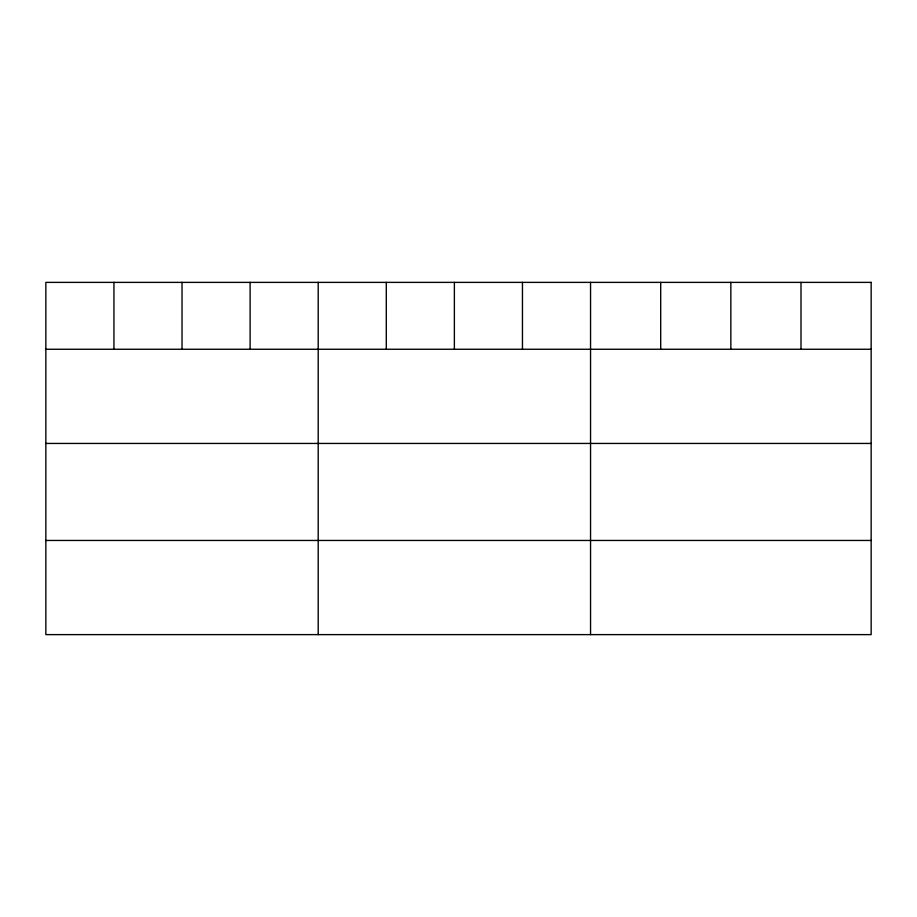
<?xml version="1.0" encoding="UTF-8"?>
<svg xmlns="http://www.w3.org/2000/svg" width="917" height="917" viewBox="0 0 917 917"><rect width="100%" height="100%" fill="white"/><g stroke="black" fill="none" stroke-linecap="round" stroke-linejoin="round"><path stroke-width="1.38" d="M45.85 349.262L871.15 349.262M45.85 443.438L871.15 443.438M45.85 540.457L871.15 540.457M800.999 282.379L800.999 349.262M730.849 282.379L730.849 349.262M660.698 282.379L660.698 349.262M590.548 282.379L590.548 634.621M522.461 282.379L522.461 349.262M454.373 282.379L454.373 349.262M386.286 282.379L386.286 349.262M318.199 282.379L318.199 634.621M250.112 282.379L250.112 349.262M182.025 282.379L182.025 349.262M113.937 282.379L113.937 349.262M871.15 282.379L45.85 282.379L45.85 634.621L871.15 634.621L871.15 282.379"/></g></svg>
